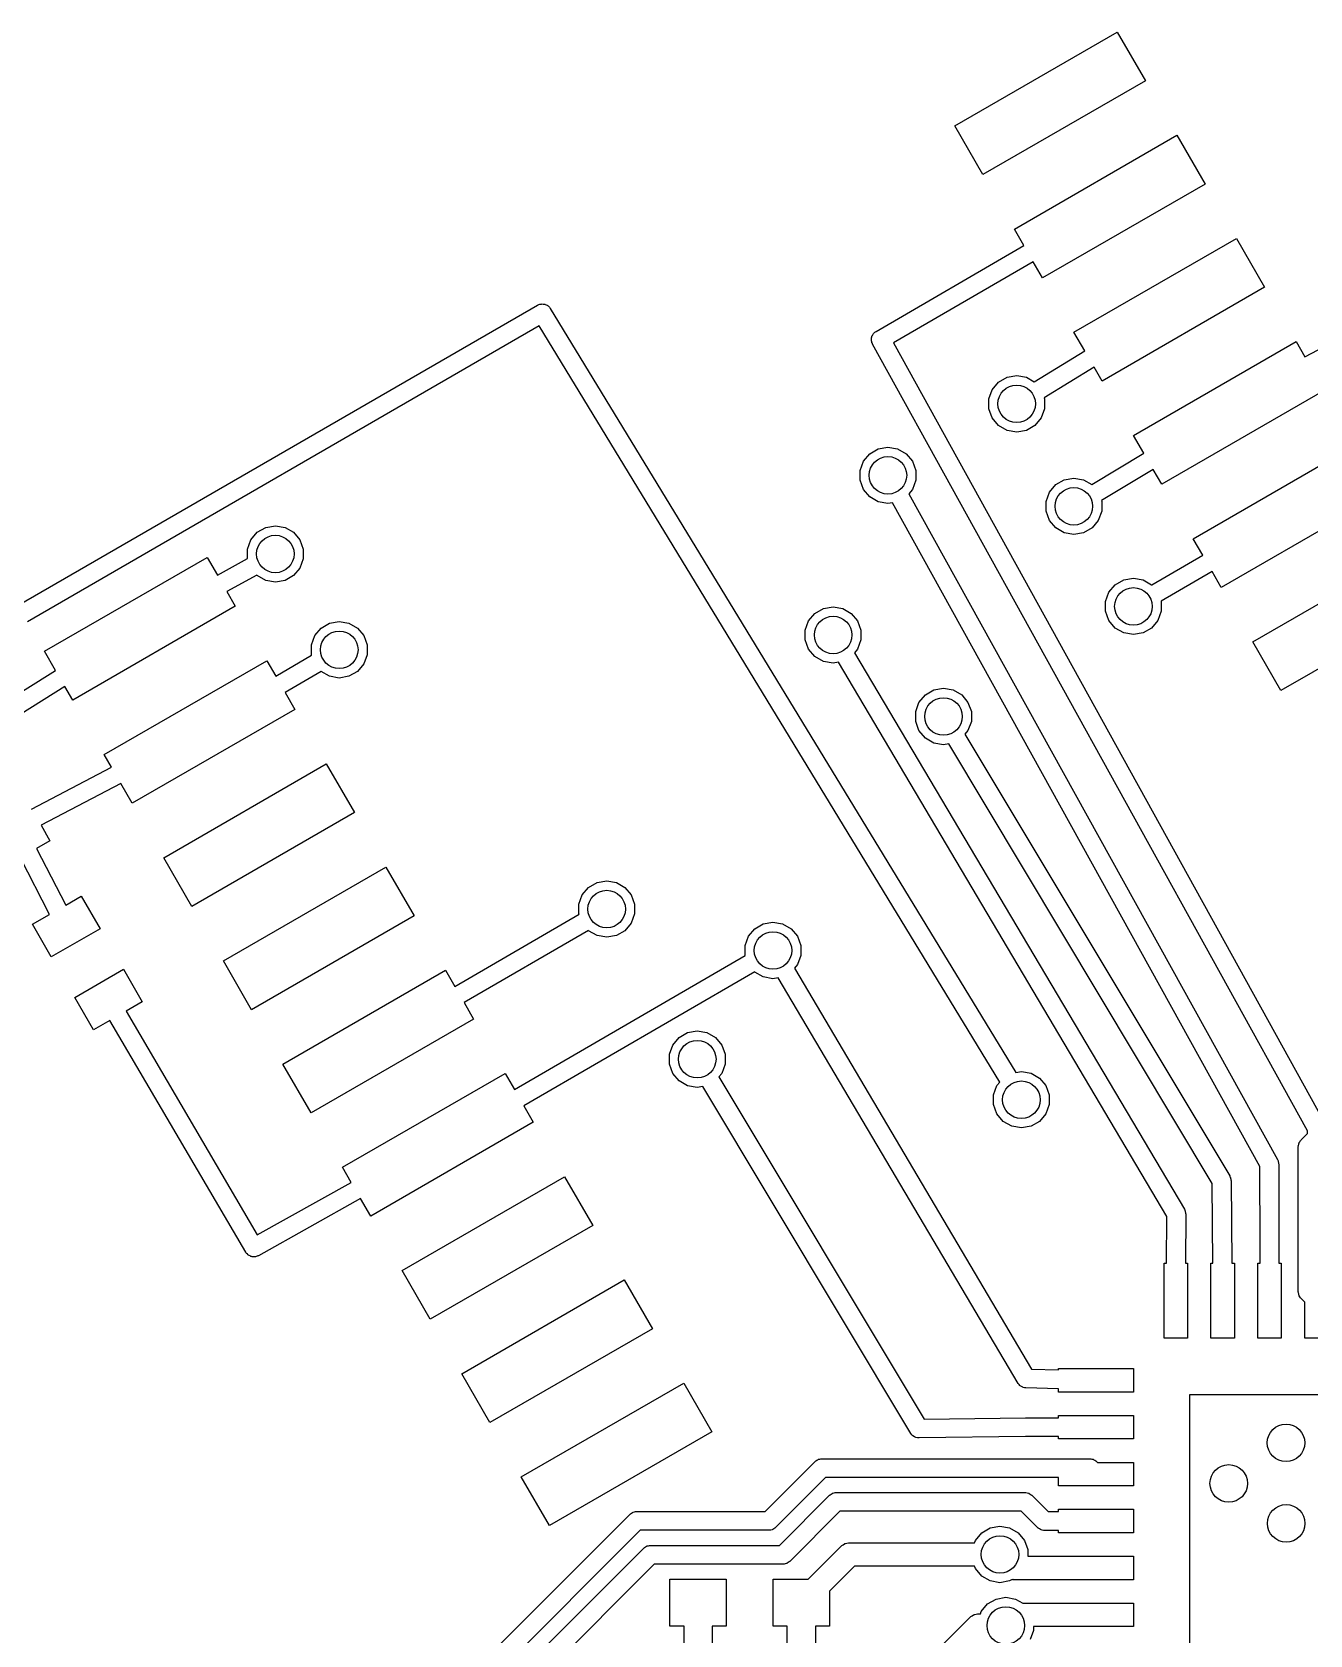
# Model space of a CAD drawing. Extents: x 85.4 to 167.1, y -165.3 to -88.8.
# Drawn here: x 117.62 to 131.24, y -106.13 to -89.05 of the extents above; entities that cross this region are included whole.
import ezdxf

# ---------------------------------------------------------------- set-up
doc = ezdxf.new("R2010")
doc.units = 0
doc.header["$MEASUREMENT"] = 0
doc.layers.add('BLACK', color=7, linetype='CONTINUOUS')

msp = doc.modelspace()

# ---------------------------------------------------------------- linework, layer by layer
at = {"layer": 'Black'}
for p, q in [((127.454, -90.045), (129.186, -89.045)), ((129.186, -89.045), (129.486, -89.5646)), ((129.486, -89.5646), (127.754, -90.5646)), ((127.754, -90.5646), (127.454, -90.045)), ((128.089, -91.1449), (129.821, -90.1449)), ((129.821, -90.1449), (130.121, -90.6645)), ((130.121, -90.6645), (128.389, -91.6645)), ((128.191, -91.3202), (128.089, -91.1449)), ((126.616, -92.2348), (128.191, -91.3202)), ((128.724, -92.2447), (130.456, -91.2447)), ((130.456, -91.2447), (130.756, -91.7643)), ((128.291, -91.4934), (126.801, -92.3586)), ((128.389, -91.6645), (128.291, -91.4934)), ((130.756, -91.7643), (129.024, -92.7643)), ((117.488, -95.1463), (123.009, -91.9553)), ((123.009, -91.9553), (123.016, -91.9527)), ((123.016, -91.9527), (123.023, -91.9487)), ((123.023, -91.9487), (123.032, -91.9468)), ((123.032, -91.9468), (123.042, -91.9434)), ((123.042, -91.9434), (123.049, -91.9434)), ((123.049, -91.9434), (123.057, -91.9419)), ((123.057, -91.9419), (123.067, -91.9434)), ((123.067, -91.9434), (123.076, -91.9434)), ((123.076, -91.9434), (123.084, -91.946)), ((123.084, -91.946), (123.091, -91.9471)), ((123.091, -91.9471), (123.1, -91.9519)), ((123.1, -91.9519), (123.109, -91.9553)), ((123.109, -91.9553), (123.115, -91.9601)), ((123.115, -91.9601), (123.122, -91.9638)), ((123.122, -91.9638), (123.128, -91.9712)), ((123.128, -91.9712), (123.136, -91.9776)), ((123.136, -91.9776), (123.139, -91.9842)), ((123.139, -91.9842), (123.144, -91.9899)), ((123.144, -91.9899), (128.105, -100.133)), ((123.025, -92.1774), (117.572, -95.3289)), ((127.934, -100.237), (123.025, -92.1774)), ((126.597, -92.2509), (126.603, -92.2435)), ((126.603, -92.2435), (126.61, -92.2398)), ((126.61, -92.2398), (126.616, -92.2348)), ((128.839, -92.4428), (128.724, -92.2447)), ((131.186, -92.5076), (131.708, -92.2319)), ((126.566, -92.3215), (126.568, -92.3119)), ((126.567, -92.3291), (126.566, -92.3215)), ((126.567, -92.3368), (126.567, -92.3291)), ((126.57, -92.3461), (126.567, -92.3368)), ((126.568, -92.3021), (126.571, -92.2949)), ((126.568, -92.3119), (126.568, -92.3021)), ((126.572, -92.3557), (126.57, -92.3461)), ((126.571, -92.2949), (126.572, -92.2873)), ((126.572, -92.2873), (126.577, -92.2788)), ((126.576, -92.3624), (126.572, -92.3557)), ((126.578, -92.3697), (126.576, -92.3624)), ((126.577, -92.2788), (126.58, -92.2697)), ((131.214, -100.754), (126.578, -92.3697)), ((126.58, -92.2697), (126.585, -92.2639)), ((126.585, -92.2639), (126.589, -92.2572)), ((126.589, -92.2572), (126.597, -92.2509)), ((126.801, -92.3586), (131.402, -100.68)), ((129.359, -93.3446), (131.091, -92.3446)), ((131.091, -92.3446), (131.186, -92.5076)), ((128.302, -92.7735), (128.839, -92.4428)), ((127.92, -92.7764), (128.011, -92.7241)), ((128.011, -92.7241), (128.114, -92.7059)), ((128.114, -92.7059), (128.217, -92.7241)), ((128.217, -92.7241), (128.302, -92.7735)), ((128.939, -92.616), (128.406, -92.9442)), ((129.024, -92.7643), (128.939, -92.616)), ((127.817, -92.9548), (127.853, -92.8565)), ((127.853, -92.8565), (127.92, -92.7764)), ((131.391, -92.8642), (129.659, -93.8642)), ((127.817, -93.0594), (127.817, -92.9548)), ((127.853, -93.1577), (127.817, -93.0594)), ((128.41, -93.0594), (128.374, -93.1577)), ((128.406, -92.9442), (128.41, -92.9548)), ((128.41, -92.9548), (128.41, -93.0594)), ((127.92, -93.2378), (127.853, -93.1577)), ((128.011, -93.2901), (127.92, -93.2378)), ((128.307, -93.2378), (128.217, -93.2901)), ((128.374, -93.1577), (128.307, -93.2378)), ((128.114, -93.3082), (128.011, -93.2901)), ((128.217, -93.2901), (128.114, -93.3082)), ((129.469, -93.5337), (129.359, -93.3446)), ((126.481, -93.6185), (126.549, -93.5384)), ((126.549, -93.5384), (126.639, -93.4861)), ((126.639, -93.4861), (126.742, -93.4679)), ((126.742, -93.4679), (126.845, -93.4861)), ((126.845, -93.4861), (126.936, -93.5384)), ((126.936, -93.5384), (127.003, -93.6185)), ((128.915, -93.8673), (129.469, -93.5337)), ((129.994, -94.4444), (131.726, -93.4444)), ((126.446, -93.7168), (126.481, -93.6185)), ((126.446, -93.8214), (126.446, -93.7168)), ((127.003, -93.6185), (127.039, -93.7168)), ((127.039, -93.7168), (127.039, -93.8214)), ((129.569, -93.707), (129.017, -94.0391)), ((129.659, -93.8642), (129.569, -93.707)), ((126.481, -93.9197), (126.446, -93.8214)), ((126.549, -93.9998), (126.481, -93.9197)), ((127.003, -93.9197), (126.965, -93.965)), ((127.039, -93.8214), (127.003, -93.9197)), ((128.427, -94.047), (128.462, -93.9487)), ((128.462, -93.9487), (128.53, -93.8686)), ((128.53, -93.8686), (128.62, -93.8163)), ((128.62, -93.8163), (128.723, -93.7981)), ((128.723, -93.7981), (128.826, -93.8163)), ((128.826, -93.8163), (128.915, -93.8673)), ((126.639, -94.0521), (126.549, -93.9998)), ((126.742, -94.0702), (126.639, -94.0521)), ((126.79, -94.0618), (126.742, -94.0702)), ((130.706, -101.136), (126.79, -94.0618)), ((126.965, -93.965), (130.894, -101.061)), ((128.427, -94.1516), (128.427, -94.047)), ((129.017, -94.0391), (129.02, -94.047)), ((129.02, -94.047), (129.02, -94.1516)), ((132.026, -93.964), (130.294, -94.964)), ((128.462, -94.2499), (128.427, -94.1516)), ((128.53, -94.33), (128.462, -94.2499)), ((128.984, -94.2499), (128.917, -94.33)), ((129.02, -94.1516), (128.984, -94.2499)), ((119.918, -94.555), (119.953, -94.4567)), ((119.953, -94.4567), (120.021, -94.3766)), ((120.021, -94.3766), (120.111, -94.3243)), ((120.111, -94.3243), (120.214, -94.3061)), ((120.214, -94.3061), (120.317, -94.3243)), ((120.317, -94.3243), (120.408, -94.3766)), ((120.408, -94.3766), (120.475, -94.4567)), ((120.475, -94.4567), (120.511, -94.555)), ((128.62, -94.3823), (128.53, -94.33)), ((128.723, -94.4004), (128.62, -94.3823)), ((128.826, -94.3823), (128.723, -94.4004)), ((128.917, -94.33), (128.826, -94.3823)), ((130.096, -94.6208), (129.994, -94.4444)), ((119.918, -94.6569), (119.918, -94.555)), ((120.511, -94.555), (120.511, -94.6596)), ((129.553, -94.9369), (130.096, -94.6208)), ((130.629, -95.5443), (132.361, -94.5443)), ((117.755, -95.645), (119.487, -94.645)), ((119.487, -94.645), (119.596, -94.8345)), ((119.596, -94.8345), (119.918, -94.6569)), ((120.475, -94.7579), (120.408, -94.838)), ((120.511, -94.6596), (120.475, -94.7579)), ((130.196, -94.794), (129.653, -95.1099)), ((130.294, -94.964), (130.196, -94.794)), ((120.015, -94.8315), (119.696, -95.0077)), ((120.021, -94.838), (120.015, -94.8315)), ((120.111, -94.8903), (120.021, -94.838)), ((120.214, -94.9084), (120.111, -94.8903)), ((120.317, -94.8903), (120.214, -94.9084)), ((120.408, -94.838), (120.317, -94.8903)), ((129.097, -95.0155), (129.165, -94.9354)), ((129.165, -94.9354), (129.255, -94.8831)), ((129.255, -94.8831), (129.358, -94.8649)), ((129.358, -94.8649), (129.461, -94.8831)), ((129.461, -94.8831), (129.552, -94.9354)), ((129.552, -94.9354), (129.553, -94.9369)), ((119.696, -95.0077), (119.787, -95.1646)), ((129.062, -95.1138), (129.097, -95.0155)), ((129.062, -95.2184), (129.062, -95.1138)), ((129.653, -95.1099), (129.655, -95.1138)), ((129.655, -95.1138), (129.655, -95.2184)), ((132.661, -95.0639), (130.929, -96.0639)), ((119.787, -95.1646), (118.055, -96.1646)), ((125.861, -95.4186), (125.897, -95.3203)), ((125.897, -95.3203), (125.964, -95.2402)), ((125.964, -95.2402), (126.055, -95.1879)), ((126.055, -95.1879), (126.158, -95.1697)), ((126.158, -95.1697), (126.261, -95.1879)), ((126.261, -95.1879), (126.351, -95.2402)), ((126.351, -95.2402), (126.419, -95.3203)), ((126.419, -95.3203), (126.454, -95.4186)), ((129.097, -95.3167), (129.062, -95.2184)), ((129.165, -95.3968), (129.097, -95.3167)), ((129.619, -95.3167), (129.552, -95.3968)), ((129.655, -95.2184), (129.619, -95.3167)), ((120.598, -95.5761), (120.634, -95.4778)), ((120.634, -95.4778), (120.701, -95.3977)), ((120.701, -95.3977), (120.792, -95.3454)), ((120.792, -95.3454), (120.895, -95.3272)), ((120.895, -95.3272), (120.998, -95.3454)), ((120.998, -95.3454), (121.089, -95.3977)), ((121.089, -95.3977), (121.156, -95.4778)), ((121.156, -95.4778), (121.192, -95.5761)), ((125.861, -95.5232), (125.861, -95.4186)), ((126.454, -95.4186), (126.454, -95.5232)), ((129.255, -95.4491), (129.165, -95.3968)), ((129.358, -95.4672), (129.255, -95.4491)), ((129.461, -95.4491), (129.358, -95.4672)), ((129.552, -95.3968), (129.461, -95.4491)), ((117.872, -95.8481), (117.755, -95.645)), ((120.598, -95.6807), (120.598, -95.5761)), ((121.192, -95.5761), (121.192, -95.6807)), ((125.897, -95.6215), (125.861, -95.5232)), ((125.964, -95.7016), (125.897, -95.6215)), ((126.419, -95.6215), (126.386, -95.6601)), ((126.386, -95.6601), (129.902, -101.592)), ((126.454, -95.5232), (126.419, -95.6215)), ((130.929, -96.0639), (130.629, -95.5443)), ((118.39, -96.7449), (120.122, -95.7449)), ((120.122, -95.7449), (120.218, -95.9109)), ((120.218, -95.9109), (120.6, -95.6858)), ((120.6, -95.6858), (120.598, -95.6807)), ((121.156, -95.7789), (121.089, -95.8591)), ((121.192, -95.6807), (121.156, -95.7789)), ((126.055, -95.7539), (125.964, -95.7016)), ((126.158, -95.772), (126.055, -95.7539)), ((126.214, -95.7621), (126.158, -95.772)), ((129.715, -101.67), (126.214, -95.7621)), ((117.058, -96.3565), (117.872, -95.8481)), ((120.701, -95.8586), (120.318, -96.0841)), ((120.701, -95.8591), (120.701, -95.8586)), ((120.792, -95.9113), (120.701, -95.8591)), ((120.895, -95.9295), (120.792, -95.9113)), ((120.998, -95.9113), (120.895, -95.9295)), ((121.089, -95.8591), (120.998, -95.9113)), ((117.972, -96.0214), (117.158, -96.5298)), ((118.055, -96.1646), (117.972, -96.0214)), ((120.318, -96.0841), (120.422, -96.2645)), ((127.073, -96.1888), (127.141, -96.1087)), ((127.141, -96.1087), (127.231, -96.0564)), ((127.231, -96.0564), (127.334, -96.0383)), ((127.334, -96.0383), (127.437, -96.0564)), ((127.437, -96.0564), (127.528, -96.1087)), ((127.528, -96.1087), (127.595, -96.1888)), ((120.422, -96.2645), (118.69, -97.2645)), ((127.038, -96.2871), (127.073, -96.1888)), ((127.038, -96.3917), (127.038, -96.2871)), ((127.595, -96.1888), (127.631, -96.2871)), ((127.631, -96.2871), (127.631, -96.3917)), ((127.073, -96.49), (127.038, -96.3917)), ((127.141, -96.5701), (127.073, -96.49)), ((127.595, -96.49), (127.563, -96.5276)), ((127.631, -96.3917), (127.595, -96.49)), ((127.231, -96.6224), (127.141, -96.5701)), ((127.334, -96.6406), (127.231, -96.6224)), ((127.392, -96.6304), (127.334, -96.6406)), ((130.198, -101.316), (127.392, -96.6304)), ((127.563, -96.5276), (130.384, -101.236)), ((118.469, -96.8813), (118.39, -96.7449)), ((119.025, -97.8447), (120.757, -96.8447)), ((120.757, -96.8447), (121.057, -97.3643)), ((117.617, -97.3258), (118.469, -96.8813)), ((118.569, -97.0546), (117.718, -97.4991)), ((118.69, -97.2645), (118.569, -97.0546)), ((121.057, -97.3643), (119.325, -98.3643)), ((117.718, -97.4991), (117.812, -97.6631)), ((117.812, -97.6631), (117.67, -97.7452)), ((117.808, -98.4497), (117.497, -97.8453)), ((117.67, -97.7452), (117.981, -98.3496)), ((119.325, -98.3643), (119.025, -97.8447)), ((119.66, -98.9446), (121.392, -97.9446)), ((121.392, -97.9446), (121.692, -98.4642)), ((123.484, -98.2413), (123.551, -98.1612)), ((123.551, -98.1612), (123.642, -98.1089)), ((123.642, -98.1089), (123.745, -98.0907)), ((123.745, -98.0907), (123.848, -98.1089)), ((123.848, -98.1089), (123.938, -98.1612)), ((123.938, -98.1612), (124.006, -98.2413)), ((117.981, -98.3496), (118.146, -98.2545)), ((118.146, -98.2545), (118.346, -98.6009)), ((123.448, -98.3396), (123.484, -98.2413)), ((123.448, -98.4442), (123.448, -98.3396)), ((124.006, -98.2413), (124.041, -98.3396)), ((124.041, -98.3396), (124.041, -98.4442)), ((117.626, -98.5545), (117.808, -98.4497)), ((117.826, -98.9009), (117.626, -98.5545)), ((121.692, -98.4642), (119.96, -99.4642)), ((122.126, -99.2157), (123.45, -98.4476)), ((123.45, -98.4476), (123.448, -98.4442)), ((124.006, -98.5425), (123.938, -98.6226)), ((124.041, -98.4442), (124.006, -98.5425)), ((125.323, -98.6022), (125.414, -98.5499)), ((125.414, -98.5499), (125.517, -98.5317)), ((125.517, -98.5317), (125.62, -98.5499)), ((125.62, -98.5499), (125.711, -98.6022)), ((118.346, -98.6009), (117.826, -98.9009)), ((123.55, -98.6207), (122.226, -99.3889)), ((123.551, -98.6226), (123.55, -98.6207)), ((123.642, -98.6749), (123.551, -98.6226)), ((123.745, -98.693), (123.642, -98.6749)), ((123.848, -98.6749), (123.745, -98.693)), ((123.938, -98.6226), (123.848, -98.6749)), ((125.22, -98.7806), (125.256, -98.6823)), ((125.256, -98.6823), (125.323, -98.6022)), ((125.711, -98.6022), (125.778, -98.6823)), ((125.778, -98.6823), (125.814, -98.7806)), ((122.761, -100.316), (125.222, -98.8885)), ((125.22, -98.8852), (125.22, -98.7806)), ((125.222, -98.8885), (125.22, -98.8852)), ((125.814, -98.8852), (125.778, -98.9834)), ((125.814, -98.7806), (125.814, -98.8852)), ((118.076, -99.3339), (118.596, -99.0339)), ((118.596, -99.0339), (118.796, -99.3803)), ((119.96, -99.4642), (119.66, -98.9446)), ((120.295, -100.044), (122.027, -99.0444)), ((122.027, -99.0444), (122.126, -99.2157)), ((125.322, -99.0617), (122.861, -100.489)), ((125.323, -99.0635), (125.322, -99.0617)), ((125.414, -99.1158), (125.323, -99.0635)), ((125.778, -98.9834), (125.745, -99.0223)), ((125.745, -99.0223), (128.273, -103.297)), ((125.517, -99.134), (125.414, -99.1158)), ((125.573, -99.1241), (125.517, -99.134)), ((128.129, -103.447), (125.573, -99.1241)), ((118.276, -99.6803), (118.076, -99.3339)), ((118.796, -99.3803), (118.624, -99.4796)), ((122.226, -99.3889), (122.327, -99.564)), ((118.451, -99.5796), (118.276, -99.6803)), ((119.899, -102.049), (118.451, -99.5796)), ((118.624, -99.4796), (120.022, -101.864)), ((122.327, -99.564), (120.595, -100.564)), ((124.449, -99.8415), (124.517, -99.7614)), ((124.517, -99.7614), (124.607, -99.7091)), ((124.607, -99.7091), (124.71, -99.6909)), ((124.71, -99.6909), (124.813, -99.7091)), ((124.813, -99.7091), (124.904, -99.7614)), ((124.904, -99.7614), (124.971, -99.8415)), ((124.414, -99.9398), (124.449, -99.8415)), ((124.971, -99.8415), (125.007, -99.9398)), ((120.595, -100.564), (120.295, -100.044)), ((124.414, -100.044), (124.414, -99.9398)), ((124.449, -100.143), (124.414, -100.044)), ((125.007, -100.044), (124.971, -100.143)), ((125.007, -99.9398), (125.007, -100.044)), ((120.93, -101.144), (122.662, -100.144)), ((122.662, -100.144), (122.761, -100.316)), ((124.517, -100.223), (124.449, -100.143)), ((124.607, -100.275), (124.517, -100.223)), ((124.71, -100.293), (124.607, -100.275)), ((124.971, -100.143), (124.939, -100.18)), ((124.939, -100.18), (127.128, -103.828)), ((127.868, -100.372), (127.904, -100.273)), ((127.904, -100.273), (127.934, -100.237)), ((128.105, -100.133), (128.164, -100.123)), ((128.164, -100.123), (128.267, -100.141)), ((128.267, -100.141), (128.358, -100.193)), ((128.358, -100.193), (128.425, -100.273)), ((128.425, -100.273), (128.461, -100.372)), ((124.768, -100.283), (124.71, -100.293)), ((126.987, -103.981), (124.768, -100.283)), ((127.868, -100.476), (127.868, -100.372)), ((128.461, -100.372), (128.461, -100.476)), ((122.861, -100.489), (122.962, -100.664)), ((127.904, -100.574), (127.868, -100.476)), ((127.971, -100.655), (127.904, -100.574)), ((128.425, -100.574), (128.358, -100.655)), ((128.461, -100.476), (128.425, -100.574)), ((122.962, -100.664), (121.23, -101.664)), ((128.061, -100.707), (127.971, -100.655)), ((128.164, -100.725), (128.061, -100.707)), ((128.267, -100.707), (128.164, -100.725)), ((128.358, -100.655), (128.267, -100.707)), ((131.144, -100.853), (131.214, -100.783)), ((131.214, -100.783), (131.214, -100.754)), ((131.115, -100.915), (131.119, -100.902)), ((131.116, -100.919), (131.115, -100.915)), ((131.115, -100.924), (131.116, -100.919)), ((131.115, -102.471), (131.115, -100.924)), ((131.119, -100.902), (131.121, -100.889)), ((131.121, -100.889), (131.123, -100.886)), ((131.123, -100.886), (131.124, -100.881)), ((131.124, -100.881), (131.132, -100.871)), ((131.132, -100.871), (131.138, -100.859)), ((131.138, -100.859), (131.142, -100.857)), ((131.142, -100.857), (131.144, -100.853)), ((130.894, -101.061), (130.896, -101.069)), ((130.896, -101.069), (130.9, -101.075)), ((130.9, -101.075), (130.902, -101.085)), ((130.902, -101.085), (130.905, -101.094)), ((130.905, -101.094), (130.905, -101.102)), ((130.905, -101.102), (130.906, -101.109)), ((130.906, -101.109), (130.909, -101.964)), ((121.023, -101.305), (120.93, -101.144)), ((121.565, -102.244), (123.297, -101.244)), ((123.297, -101.244), (123.597, -101.764)), ((130.384, -101.236), (130.387, -101.245)), ((130.387, -101.245), (130.392, -101.253)), ((130.392, -101.253), (130.393, -101.261)), ((130.393, -101.261), (130.396, -101.269)), ((130.396, -101.269), (130.396, -101.278)), ((130.396, -101.278), (130.398, -101.287)), ((130.398, -101.287), (130.405, -102.164)), ((130.709, -101.965), (130.706, -101.136)), ((120.022, -101.864), (121.023, -101.305)), ((130.205, -102.164), (130.198, -101.316)), ((121.123, -101.478), (120.034, -102.086)), ((121.23, -101.664), (121.123, -101.478)), ((129.902, -101.592), (129.905, -101.601)), ((129.905, -101.601), (129.91, -101.61)), ((129.91, -101.61), (129.911, -101.617)), ((129.911, -101.617), (129.914, -101.625)), ((129.914, -101.625), (129.914, -101.634)), ((129.914, -101.634), (129.915, -101.644)), ((123.597, -101.764), (121.865, -102.764)), ((129.712, -102.164), (129.715, -101.67)), ((129.915, -101.644), (129.912, -102.164)), ((130.709, -102.164), (130.709, -101.965)), ((130.909, -101.964), (130.909, -101.964)), ((130.909, -101.964), (130.909, -101.964)), ((130.909, -101.964), (130.909, -102.164)), ((119.904, -102.055), (119.899, -102.049)), ((119.908, -102.062), (119.904, -102.055)), ((119.916, -102.068), (119.908, -102.062)), ((119.922, -102.076), (119.916, -102.068)), ((119.929, -102.08), (119.922, -102.076)), ((119.934, -102.085), (119.929, -102.08)), ((119.944, -102.088), (119.934, -102.085)), ((119.952, -102.093), (119.944, -102.088)), ((119.96, -102.094), (119.952, -102.093)), ((119.967, -102.097), (119.96, -102.094)), ((119.977, -102.097), (119.967, -102.097)), ((119.986, -102.099), (119.977, -102.097)), ((119.994, -102.097), (119.986, -102.099)), ((120.002, -102.097), (119.994, -102.097)), ((120.011, -102.094), (120.002, -102.097)), ((120.021, -102.092), (120.011, -102.094)), ((120.027, -102.089), (120.021, -102.092)), ((120.034, -102.086), (120.027, -102.089)), ((121.865, -102.764), (121.565, -102.244)), ((129.684, -102.964), (129.684, -102.164)), ((129.684, -102.164), (129.712, -102.164)), ((129.912, -102.164), (129.934, -102.164)), ((129.934, -102.164), (129.934, -102.964)), ((130.184, -102.964), (130.184, -102.164)), ((130.184, -102.164), (130.205, -102.164)), ((130.405, -102.164), (130.434, -102.164)), ((130.434, -102.164), (130.434, -102.964)), ((130.684, -102.964), (130.684, -102.164)), ((130.684, -102.164), (130.709, -102.164)), ((130.909, -102.164), (130.934, -102.164)), ((130.934, -102.164), (130.934, -102.964)), ((122.2, -103.344), (123.932, -102.344)), ((123.932, -102.344), (124.232, -102.864)), ((131.116, -102.475), (131.115, -102.471)), ((131.115, -102.479), (131.116, -102.475)), ((131.119, -102.492), (131.115, -102.479)), ((131.121, -102.505), (131.119, -102.492)), ((131.123, -102.509), (131.121, -102.505)), ((131.124, -102.513), (131.123, -102.509)), ((131.132, -102.524), (131.124, -102.513)), ((131.138, -102.535), (131.132, -102.524)), ((131.142, -102.538), (131.138, -102.535)), ((131.144, -102.541), (131.142, -102.538)), ((131.184, -102.581), (131.144, -102.541)), ((131.184, -102.964), (131.184, -102.581)), ((124.232, -102.864), (122.5, -103.864)), ((129.934, -102.964), (129.684, -102.964)), ((130.434, -102.964), (130.184, -102.964)), ((130.934, -102.964), (130.684, -102.964)), ((131.434, -102.964), (131.184, -102.964)), ((122.5, -103.864), (122.2, -103.344)), ((128.273, -103.297), (128.559, -103.304)), ((128.559, -103.304), (128.559, -103.289)), ((128.559, -103.289), (129.359, -103.289)), ((129.359, -103.289), (129.359, -103.539)), ((122.835, -104.444), (124.567, -103.444)), ((124.567, -103.444), (124.867, -103.963)), ((128.139, -103.458), (128.129, -103.447)), ((128.149, -103.471), (128.139, -103.458)), ((128.151, -103.472), (128.149, -103.471)), ((128.152, -103.473), (128.151, -103.472)), ((128.165, -103.481), (128.152, -103.473)), ((128.179, -103.489), (128.165, -103.481)), ((128.181, -103.489), (128.179, -103.489)), ((128.182, -103.49), (128.181, -103.489)), ((128.197, -103.493), (128.182, -103.49)), ((128.213, -103.496), (128.197, -103.493)), ((128.559, -103.504), (128.213, -103.496)), ((128.559, -103.539), (128.559, -103.504)), ((129.359, -103.539), (128.559, -103.539)), ((129.959, -108.764), (129.959, -103.564)), ((129.959, -103.564), (135.159, -103.564)), ((127.128, -103.828), (128.207, -103.814)), ((128.207, -103.814), (128.207, -103.814)), ((128.207, -103.814), (128.208, -103.814)), ((128.208, -103.814), (128.359, -103.814)), ((128.359, -103.814), (128.559, -103.814)), ((128.559, -103.789), (129.359, -103.789)), ((128.559, -103.814), (128.559, -103.789)), ((129.359, -103.789), (129.359, -104.039)), ((124.867, -103.963), (123.135, -104.963)), ((126.998, -103.994), (126.987, -103.981)), ((127.009, -104.007), (126.998, -103.994)), ((127.024, -104.015), (127.009, -104.007)), ((127.009, -104.007), (127.009, -104.007)), ((127.009, -104.007), (127.009, -104.007)), ((127.039, -104.023), (127.024, -104.015)), ((127.04, -104.024), (127.039, -104.023)), ((127.057, -104.026), (127.04, -104.024)), ((127.04, -104.024), (127.04, -104.024)), ((127.074, -104.029), (127.057, -104.026)), ((128.209, -104.014), (127.074, -104.029)), ((128.359, -104.014), (128.209, -104.014)), ((128.559, -104.014), (128.359, -104.014)), ((128.559, -104.039), (128.559, -104.014)), ((129.359, -104.039), (128.559, -104.039)), ((125.432, -104.813), (125.966, -104.279)), ((125.966, -104.279), (125.969, -104.277)), ((125.969, -104.277), (125.972, -104.274)), ((125.972, -104.274), (125.984, -104.267)), ((125.984, -104.267), (125.994, -104.26)), ((125.994, -104.26), (125.998, -104.258)), ((125.998, -104.258), (126.002, -104.256)), ((126.002, -104.256), (126.015, -104.254)), ((126.015, -104.254), (126.028, -104.251)), ((126.028, -104.251), (126.032, -104.251)), ((126.032, -104.251), (126.036, -104.25)), ((126.036, -104.25), (128.895, -104.25)), ((128.895, -104.25), (128.899, -104.251)), ((128.899, -104.251), (128.903, -104.251)), ((128.903, -104.251), (128.916, -104.254)), ((128.916, -104.254), (128.929, -104.256)), ((128.929, -104.256), (128.933, -104.258)), ((128.933, -104.258), (128.937, -104.26)), ((128.937, -104.26), (128.948, -104.267)), ((128.948, -104.267), (128.959, -104.274)), ((128.959, -104.274), (128.962, -104.277)), ((128.962, -104.277), (128.965, -104.279)), ((128.965, -104.279), (128.975, -104.289)), ((128.975, -104.289), (129.359, -104.289)), ((129.359, -104.289), (129.359, -104.539)), ((123.135, -104.963), (122.835, -104.444)), ((126.078, -104.45), (125.544, -104.984)), ((128.559, -104.45), (126.078, -104.45)), ((128.559, -104.539), (128.559, -104.45)), ((129.359, -104.539), (128.559, -104.539)), ((125.585, -105.173), (126.119, -104.639)), ((126.119, -104.639), (126.122, -104.637)), ((126.122, -104.637), (126.125, -104.634)), ((126.125, -104.634), (126.137, -104.627)), ((126.137, -104.627), (126.147, -104.62)), ((126.147, -104.62), (126.152, -104.618)), ((126.152, -104.618), (126.155, -104.616)), ((126.155, -104.616), (126.168, -104.614)), ((126.168, -104.614), (126.181, -104.611)), ((126.181, -104.611), (126.185, -104.611)), ((126.185, -104.611), (126.19, -104.61)), ((126.19, -104.61), (128.205, -104.61)), ((128.205, -104.61), (128.209, -104.611)), ((128.209, -104.611), (128.213, -104.611)), ((128.213, -104.611), (128.226, -104.614)), ((128.226, -104.614), (128.239, -104.616)), ((128.239, -104.616), (128.243, -104.618)), ((128.243, -104.618), (128.247, -104.62)), ((128.247, -104.62), (128.258, -104.627)), ((128.258, -104.627), (128.269, -104.634)), ((128.269, -104.634), (128.272, -104.637)), ((128.272, -104.637), (128.275, -104.639)), ((128.275, -104.639), (128.45, -104.814)), ((118.757, -110.077), (123.991, -104.843)), ((123.991, -104.843), (123.995, -104.84)), ((123.995, -104.84), (123.997, -104.837)), ((123.997, -104.837), (124.009, -104.83)), ((124.009, -104.83), (124.02, -104.823)), ((124.02, -104.823), (124.024, -104.822)), ((124.024, -104.822), (124.028, -104.819)), ((124.028, -104.819), (124.04, -104.817)), ((124.04, -104.817), (124.053, -104.814)), ((124.053, -104.814), (124.057, -104.814)), ((124.057, -104.814), (124.062, -104.813)), ((124.062, -104.813), (125.432, -104.813)), ((126.231, -104.81), (125.697, -105.344)), ((128.163, -104.81), (126.231, -104.81)), ((128.338, -104.985), (128.163, -104.81)), ((128.45, -104.814), (128.559, -104.814)), ((128.559, -104.814), (128.559, -104.789)), ((128.559, -104.789), (129.359, -104.789)), ((129.359, -104.789), (129.359, -105.039)), ((124.103, -105.013), (118.927, -110.189)), ((125.473, -105.013), (124.103, -105.013)), ((125.478, -105.013), (125.473, -105.013)), ((125.482, -105.013), (125.478, -105.013)), ((125.495, -105.01), (125.482, -105.013)), ((125.508, -105.007), (125.495, -105.01)), ((125.511, -105.005), (125.508, -105.007)), ((125.516, -105.004), (125.511, -105.005)), ((125.526, -104.996), (125.516, -105.004)), ((125.538, -104.99), (125.526, -104.996)), ((125.541, -104.987), (125.538, -104.99)), ((125.544, -104.984), (125.541, -104.987)), ((127.675, -105.12), (127.742, -105.04)), ((127.742, -105.04), (127.833, -104.987)), ((127.833, -104.987), (127.936, -104.969)), ((127.936, -104.969), (128.039, -104.987)), ((128.039, -104.987), (128.129, -105.04)), ((128.129, -105.04), (128.197, -105.12)), ((128.342, -104.988), (128.338, -104.985)), ((128.344, -104.991), (128.342, -104.988)), ((128.356, -104.997), (128.344, -104.991)), ((128.367, -105.005), (128.356, -104.997)), ((128.371, -105.006), (128.367, -105.005)), ((128.375, -105.008), (128.371, -105.006)), ((128.387, -105.011), (128.375, -105.008)), ((128.4, -105.014), (128.387, -105.011)), ((128.404, -105.014), (128.4, -105.014)), ((128.409, -105.014), (128.404, -105.014)), ((128.559, -105.014), (128.409, -105.014)), ((128.559, -105.039), (128.559, -105.014)), ((129.359, -105.039), (128.559, -105.039)), ((119.434, -109.909), (124.14, -105.203)), ((124.14, -105.203), (124.144, -105.2)), ((124.144, -105.2), (124.147, -105.197)), ((124.147, -105.197), (124.158, -105.19)), ((124.158, -105.19), (124.169, -105.183)), ((124.169, -105.183), (124.173, -105.182)), ((124.173, -105.182), (124.177, -105.179)), ((124.177, -105.179), (124.19, -105.177)), ((124.19, -105.177), (124.202, -105.174)), ((124.202, -105.174), (124.207, -105.174)), ((124.207, -105.174), (124.211, -105.173)), ((124.211, -105.173), (125.585, -105.173)), ((125.892, -105.533), (126.244, -105.182)), ((126.244, -105.182), (126.248, -105.179)), ((126.248, -105.179), (126.252, -105.174)), ((126.252, -105.174), (126.266, -105.166)), ((126.266, -105.166), (126.279, -105.157)), ((126.279, -105.157), (126.284, -105.155)), ((126.284, -105.155), (126.289, -105.153)), ((126.289, -105.153), (126.305, -105.15)), ((126.305, -105.15), (126.321, -105.146)), ((126.321, -105.146), (126.327, -105.146)), ((126.327, -105.146), (126.332, -105.145)), ((126.332, -105.145), (127.666, -105.145)), ((127.666, -105.145), (127.675, -105.12)), ((128.197, -105.12), (128.232, -105.218)), ((128.232, -105.218), (128.232, -105.289)), ((124.252, -105.373), (119.605, -110.021)), ((125.626, -105.373), (124.252, -105.373)), ((125.631, -105.373), (125.626, -105.373)), ((125.635, -105.373), (125.631, -105.373)), ((125.648, -105.37), (125.635, -105.373)), ((125.661, -105.367), (125.648, -105.37)), ((125.664, -105.365), (125.661, -105.367)), ((125.669, -105.364), (125.664, -105.365)), ((125.679, -105.356), (125.669, -105.364)), ((125.691, -105.35), (125.679, -105.356)), ((125.694, -105.347), (125.691, -105.35)), ((125.697, -105.344), (125.694, -105.347)), ((126.384, -105.395), (126.119, -105.66)), ((127.666, -105.395), (126.384, -105.395)), ((127.675, -105.421), (127.666, -105.395)), ((128.232, -105.289), (128.309, -105.289)), ((128.309, -105.289), (128.959, -105.289)), ((128.959, -105.289), (129.359, -105.289)), ((129.359, -105.289), (129.359, -105.539)), ((124.419, -106.033), (124.419, -105.533)), ((124.419, -105.533), (125.019, -105.533)), ((125.019, -105.533), (125.019, -106.033)), ((125.519, -106.033), (125.519, -105.533)), ((125.519, -105.533), (125.892, -105.533)), ((127.742, -105.501), (127.675, -105.421)), ((127.833, -105.553), (127.742, -105.501)), ((127.936, -105.571), (127.833, -105.553)), ((128.039, -105.553), (127.936, -105.571)), ((128.065, -105.538), (128.039, -105.553)), ((128.069, -105.539), (128.065, -105.538)), ((128.075, -105.538), (128.069, -105.539)), ((128.08, -105.539), (128.075, -105.538)), ((128.309, -105.539), (128.08, -105.539)), ((128.559, -105.539), (128.309, -105.539)), ((128.959, -105.539), (128.559, -105.539)), ((129.359, -105.539), (128.959, -105.539)), ((126.119, -105.66), (126.119, -106.033)), ((127.895, -105.745), (127.998, -105.727)), ((127.998, -105.727), (128.101, -105.745)), ((127.641, -105.924), (127.654, -105.914)), ((127.654, -105.914), (127.66, -105.913)), ((127.66, -105.913), (127.665, -105.91)), ((127.665, -105.91), (127.681, -105.907)), ((127.681, -105.907), (127.696, -105.903)), ((127.696, -105.903), (127.702, -105.904)), ((127.702, -105.904), (127.707, -105.903)), ((127.707, -105.903), (127.727, -105.903)), ((127.727, -105.903), (127.737, -105.877)), ((127.737, -105.877), (127.804, -105.797)), ((127.804, -105.797), (127.895, -105.745)), ((128.101, -105.745), (128.178, -105.789)), ((128.178, -105.789), (128.959, -105.789)), ((128.959, -105.789), (129.359, -105.789)), ((129.359, -105.789), (129.359, -106.039)), ((124.569, -106.033), (124.419, -106.033)), ((124.569, -106.448), (124.569, -106.033)), ((125.019, -106.033), (124.869, -106.033)), ((124.869, -106.033), (124.869, -106.448)), ((125.669, -106.033), (125.519, -106.033)), ((125.669, -106.448), (125.669, -106.033)), ((126.119, -106.033), (125.969, -106.033)), ((125.969, -106.033), (125.969, -106.448)), ((126.222, -107.337), (127.619, -105.939)), ((127.619, -105.939), (127.623, -105.936)), ((127.623, -105.936), (127.627, -105.932)), ((127.627, -105.932), (127.641, -105.924)), ((128.294, -106.08), (128.258, -106.178)), ((128.559, -106.039), (128.294, -106.039)), ((128.294, -106.039), (128.294, -106.08)), ((128.959, -106.039), (128.559, -106.039)), ((129.359, -106.039), (128.959, -106.039))]:
    msp.add_line(p, q, dxfattribs=at)
for centre in [(128.114, -93.0071), (126.742, -93.7691), (128.723, -94.0993), (120.214, -94.6073), (129.358, -95.1661), (126.158, -95.4709), (120.895, -95.6284), (127.334, -96.3394), (123.745, -98.3919), (125.517, -98.8329), (124.71, -99.9921), (128.164, -100.424), (130.984, -104.081), (130.374, -104.513), (130.986, -104.939), (127.936, -105.27), (127.998, -106.028)]:
    msp.add_circle(centre, 0.2, dxfattribs=at)

doc.saveas('drawing.dxf')
